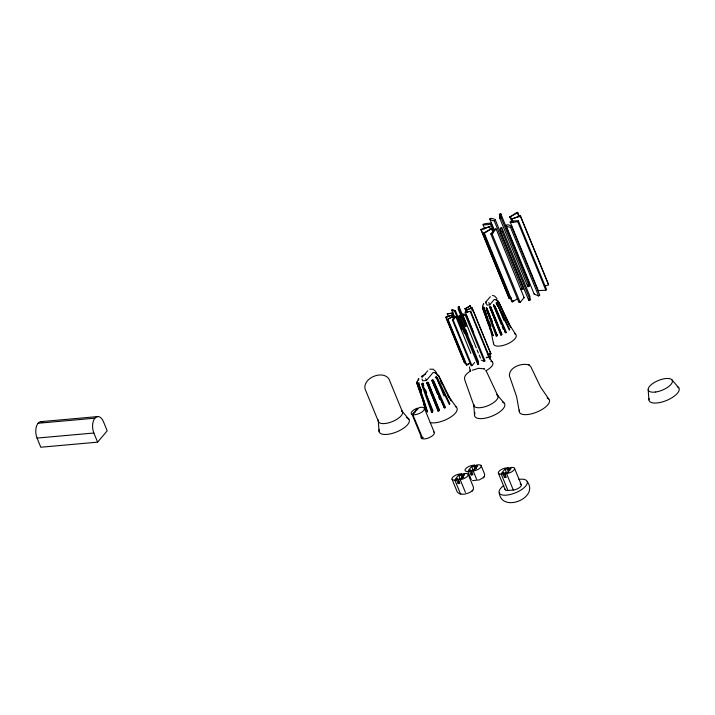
<?xml version="1.0" encoding="UTF-8"?>
<svg xmlns="http://www.w3.org/2000/svg" width="715" height="715" viewBox="0 0 715 715"><rect width="100%" height="100%" fill="white"/><g stroke="black" fill="none" stroke-linecap="round" stroke-linejoin="round"><path stroke-width="1.07" d="M421.341 376.885L422.467 375.634M422.377 376.251L422.458 375.652M422.896 383.16L421.948 383.696L422.091 385.689L431.646 412.421L432.638 412.332L423.155 385.6L422.931 383.204M483.912 307.933L483.849 307.164L483.537 309.175L493.252 335.764L483.912 307.933L486.021 313.09M438.063 411.107L438.009 409.704L439.18 409.373L439.278 410.687L438.063 411.107L427.499 384.607C425.13 382.069 429.107 380.729 428.714 384.187L439.278 410.687M458.315 309.443L459.209 309.157L459.048 306.592L458.136 306.914L458.315 309.443L465.394 326.692M500.795 213.785L501.054 217.583L499.722 218.093L527.831 286.644L528.608 286.635L529.18 286.125L528.921 282.362L500.795 213.785L499.428 214.259L499.749 218.12M500.884 335.076L500.849 334.12L501.724 333.869L501.796 334.763L500.884 335.076L489.793 307.289M483.42 307.709L488.077 319.069M483.403 304.769L483.689 303.821M483.018 305.01L483.68 303.804M422.994 383.687L423.816 385.689M418.713 384.59L418.999 383.508A0.912 0.518 -58.2 0 0 419.115 383.231C419.169 381.721 417.149 384.482 418.204 385.126L424.272 402.018L427.007 411.777L427.65 412.037L418.713 384.59L420.894 389.577M416.818 382.838C418.507 380.407 416.523 380.684 416.917 383.606L422.869 400.355L425.425 409.909L422.833 399.81L416.881 383.061M459.209 309.157L466.305 326.371M524.122 297.655L496.067 228.845L495.281 228.854L490.803 233.903L518.929 302.49L520.136 302.382L524.158 297.601L523.764 297.333M486.298 301.909L485.735 302.052M493.511 304.939L505.675 332.967L506.452 332.493L495.164 306.565L493.618 304.876M538.127 290.612L545.867 290.227L546.51 289.459L518.384 220.881C510.626 220.14 504.531 224.036 517.731 221.641L518.384 220.881M489.283 359.153L490.713 356.544L489.963 354.72M418.364 383.249L421.644 391.257M489.936 306.726L489.793 307.28M485.691 302.079L485.592 302.91M452.389 320.007L453.185 319.936L455.857 316.593L452.389 320.007L471.14 365.731L471.945 365.66L474.599 362.505M472.418 490.696L473.393 489.23L473.41 487.13L468.164 474.322M483.572 477.468L484.538 476.011L484.627 474.206L481.186 465.68M43.347 422.333A10.796 6.033 84.9 0 0 36.742 425.568A10.796 6.033 84.9 0 0 37.046 438.081L40.791 447.233L97.615 442.156L107.187 430.796L103.443 421.653A10.796 6.033 84.9 0 0 94.898 418.186L38.083 423.262M483.054 224.742L483.706 223.974C496.719 221.623 491.089 225.377 483.054 224.742L484.734 228.836M490.803 233.903L492.009 233.796L495.996 229.068M447.224 313.894L452.836 313.018L447.224 313.894L448.055 315.932M470.774 311.32L465.152 312.178L470.774 311.32L489.525 357.044L486.12 357.822M422.234 377.297L427.695 370.826M486.236 301.569L490.329 296.716M486.03 302.82L486.969 305.099L489.739 304.858L494.315 299.424L495.477 299.719M421.966 378.968L422.717 380.8L426.408 380.469L432.906 372.765A2.333 1.305 84.9 0 1 434.3 372.783M423.191 437.312L422.038 438.679L412.135 414.539L414.441 411.804L415.424 411.715L412.877 414.736L422.949 438.903A7.123 2.86 -22.3 0 0 431.672 436.311A7.123 2.86 -22.3 0 0 433.612 431.762M431.646 412.421L433.004 410.812L421.921 383.785M496.192 336.023L496.988 335.952L495.236 330.643L486.45 307.477L486.397 309.577L496.192 336.023L497.309 334.781M463.284 477.441L461.783 473.786L460.826 474.921L458.69 475.109L455.428 478.97L457.573 478.782L459.075 482.437L458.118 483.572L456.617 479.917L457.573 478.782M458.118 483.572L459.897 483.412L458.395 479.756L459.352 478.621L461.497 478.433L464.75 474.572L462.614 474.76L463.74 477.504M462.614 474.76L463.57 473.625L465.358 473.464A5.827 2.342 -22.3 0 1 467.583 476.101A5.827 2.342 -22.3 0 1 460.183 479.595L458.395 479.756M476.306 468.79L474.805 465.134L473.848 466.269L471.712 466.466L468.45 470.327L470.595 470.13L472.097 473.795L471.14 474.93L469.639 471.265L470.595 470.13M471.14 474.93L472.919 474.769L471.417 471.114L472.374 469.978L474.519 469.782L477.772 465.921L475.636 466.108L476.387 467.941M475.636 466.108L476.592 464.973L478.371 464.822A5.827 2.342 -22.3 0 1 480.605 467.458A5.827 2.342 -22.3 0 1 473.205 470.953L471.417 471.114M509.277 470.488L508.15 467.744L507.194 468.888L505.058 469.076L501.796 472.937L503.941 472.749L505.433 476.404L504.477 477.54L502.976 473.884L503.941 472.749M504.477 477.54L506.265 477.379L504.763 473.723L505.72 472.588L507.865 472.392L511.118 468.531L508.982 468.727L509.724 470.55M508.982 468.727L509.938 467.592L511.717 467.431A5.827 2.342 -22.3 0 1 513.951 470.068A5.827 2.342 -22.3 0 1 506.551 473.562L504.763 473.723M472.552 480.641L479.434 479.863L483.653 477.388M452.023 479.22L457.269 492.018C460.862 496.121 468.736 493.842 472.499 490.606M483.277 477.781L483.983 477.021M472.132 490.999L472.838 490.24M489.239 357.858L490.713 356.544M453.685 318.684L452.827 316.298L447.599 319.408L466.35 365.124L470.014 363.354M489.945 306.717L490.687 306.95L501.796 334.763M470.39 305.814L464.929 308.853L470.39 305.814L472.472 310.9M469.398 371.773C466.824 373.462 463.606 376.26 464.696 379.71L473.974 405.825M483.626 233.001L484.341 233.296L491.822 228.442L483.626 233.001L511.752 301.587L512.476 301.873L517.848 298.557M517.812 212.614L517.097 212.328L509.616 217.172L517.812 212.614L519.492 216.708M534.489 293.597L534.15 294.124L538.627 295.93L539.789 295.215L511.663 226.628C508.392 223 501.322 225.752 510.501 227.352L538.627 295.93M445.561 407.559L444.533 408.202L431.94 380.568A0.912 0.742 -6 0 1 431.797 380.353L432.754 379.763L434.014 381.533L445.561 407.559L443.675 406.951M489.775 218.987L490.937 218.272C500.053 219.746 493.234 222.669 489.775 218.987L494.396 230.248M510.501 227.352L511.663 226.628M454.615 317.174L451.701 310.06L452.479 309.586L455.491 310.828L463.347 330.08M447.599 319.408L452.854 316.647M466.287 315.163C464.169 312.714 459.307 314.591 465.51 315.637L466.287 315.163L485.038 360.878L484.27 361.361L481.311 360.163M511.752 301.587L513.549 300.479M467.145 364.632L468.736 363.649M423.879 374.803L425.648 374.008M472.132 370.272L478.657 368.296L484.126 368.86M481.07 229.98L490.141 226.458L481.025 229.363L481.07 229.98L509.196 298.557L511.305 297.824M445.892 317.389L451.943 315.047L445.892 317.389L464.643 363.113L445.865 316.986M497.113 300.693L498.82 302.418L510.814 327.506L498.811 302.007L497.122 300.684M504.924 332.118L506.452 332.493M520.368 215.644L511.297 219.165L520.413 216.252L520.368 215.644L548.494 284.221L548.539 284.838L544.329 286.304M500.643 231.839L502.01 231.365L501.742 227.558L529.878 296.18L530.137 299.943L528.769 300.425L500.643 231.839L500.384 228.031L501.751 227.593M472.097 307.834L466.055 310.203L472.097 307.834L490.848 353.559L488.068 354.944M458.941 318.631L459.852 318.309C461.068 313.974 457.135 315.798 458.941 318.631L477.692 364.355L478.603 364.033L478.29 361.424M488.041 354.533L490.848 353.559M429.778 369.208L433.129 369.181L435.837 371.541M492.447 295.474L494.61 296.019L496.979 298.584M486.549 357.312L489.525 357.044M40.978 421.644L97.794 416.577M37.046 438.081L93.862 433.013L97.615 442.156M474.805 465.134L473.026 465.295A5.827 2.342 -22.3 0 0 465.626 468.79A5.827 2.342 -22.3 0 0 467.851 471.426L471.23 479.658M508.15 467.744L506.372 467.905A5.827 2.342 -22.3 0 0 498.963 471.4A5.827 2.342 -22.3 0 0 501.197 474.045L507.945 490.499L513.299 490.025A5.827 2.342 -22.3 0 0 520.1 487.13A5.827 2.342 -22.3 0 0 520.118 483.957M467.851 471.426L469.639 471.265M461.783 473.786L460.004 473.938A5.827 2.342 -22.3 0 0 452.604 477.441A5.827 2.342 -22.3 0 0 454.829 480.078L460.085 492.876M501.197 474.045L502.976 473.884M454.829 480.078L456.617 479.917M462.158 329.544L454.66 311.257L455.491 310.828M459.861 493.842L460.898 493.886M436.248 373.007L434.979 372.765L436.892 373.355M520.565 288.645L522.522 289.387L523.603 288.762L495.379 220.059M412.877 414.736L413.047 414.763A7.123 2.86 -22.3 0 0 423.7 410.499A7.123 2.86 -22.3 0 0 419.088 407.604L416.282 410.687L415.308 410.776L417.399 408.122A7.123 2.86 -22.3 0 0 412.028 414.494L412.135 414.539M494.217 220.774L522.397 289.378M497.327 300.729L498.266 303.187M451.701 310.06L454.66 311.257M422.038 438.679L421.93 438.635A7.123 2.86 -22.3 0 1 421.341 436.391M528.823 364.873C521.646 362.755 509.151 367.126 509.393 375.724L516.57 396.521L519.188 410.973M444.087 396.012L436.293 376.993L437.643 378.342L449.905 403.796L449.324 404.476L437.071 379.022L435.292 377.306L436.007 376.903A0.912 0.554 12.9 0 1 436.293 376.993L437.187 377.663M499.249 492.984C501.885 513.236 539.521 497.908 527.232 481.588M529.172 365.061L530.825 366.741L540.46 386.869L548.771 399.015M528.519 364.713L529.484 365.231M483.832 368.699L484.797 369.226M496.782 302.82L496.004 302.963L497.506 304.715L509.33 330.196L509.777 329.687L497.953 304.197L496.782 302.82L504.173 320.847M497.756 301.283L498.391 301.766M436.293 376.993L437.366 377.913M671.832 379.701L678.732 387.771M497.461 395.261L504.361 403.332M401.973 411.107L408.873 419.178M456.411 407.255L450.656 399.354M436.248 373.096L436.695 373.695M515.658 334.343L510.573 326.424M489.864 358.304L492.358 361.969M497.417 300.604L495.745 299.558L497.89 300.8L501.975 309.89M447.885 395.744L448.94 397.522M509.107 324.61L505.156 316.959M486.128 370.728L497.854 395.815M440.592 380.979L441.986 383.982M502.886 311.91L504.701 315.95M418.767 384.902L420.938 389.827M520.413 216.252L548.539 284.838M517.097 212.328L518.357 215.394M517.731 221.641L545.867 290.227M511.994 219.192L513.245 222.258M510.644 217.047L512.324 221.141M509.929 216.752L511.609 220.846M510.313 222.311L538.44 290.889M506.059 225.556L534.194 294.142M501.054 217.548L529.18 286.125M499.428 214.259L500.268 216.305M502.01 231.365L530.137 299.943M491.125 223.312L493.645 229.452M490.481 224.081L493.422 231.24M491.509 228.863L493.189 232.965M489.489 227.039L490.329 229.086M492.009 233.796L520.136 302.382M484.341 233.296L512.476 301.873M481.025 229.363L509.196 298.557M496.362 303.357L497.595 306.36M494.333 305.117L505.38 332.055M493.565 305.618L501.34 324.556M502.153 326.549L503.378 329.544M490.722 307.057L501.733 333.896M488.801 302.579L489.739 304.858M489.829 307.405L500.822 334.209M486.915 308.102L490.293 316.343M491.142 318.398L492.403 321.491M486.12 308.174L497.095 334.951M488.926 321.133L491.044 326.29M472.123 308.237L490.874 353.961M469.907 305.618L471.158 308.674M470.336 311.838L489.087 357.554M466.511 310.194L467.342 312.232M465.617 308.764L466.868 311.812M465.134 308.576L466.386 311.624M465.394 312.276L473.723 332.6M465.51 315.637L484.27 361.361M462.56 314.448L476.306 347.973M477.146 350.001L478.389 353.058M479.229 355.087L480.48 358.135M459.048 306.592L466.546 324.878M465.796 329.847L467.887 334.951M459.682 315.807L478.433 361.522M459.852 318.309L478.603 364.033M463.034 330.098L464.285 333.154M455.848 316.781L470.845 353.362M452.604 312.947L454.266 317.013M452.166 313.456L454.248 318.532M452.372 316.459L453.212 318.488M514.523 468.289L521.28 484.752M451.514 315.431L452.345 317.46M453.185 319.936L471.945 365.66M448.082 319.596L466.832 365.32M507.194 468.888L508.696 472.544M505.058 469.076L506.551 472.731M506.551 473.562L513.299 490.025M498.391 473.178L505.139 489.641M473.848 466.269L474.975 469.013M471.712 466.466L473.214 470.121M473.205 470.953L476.574 479.184M432.968 379.924L444.051 406.951M431.94 380.568L437.687 394.582M438.51 396.584L439.734 399.587M428.106 382.382L439.189 409.4M425.657 378.637L426.408 380.469M426.891 382.802L437.973 409.829M460.826 474.921L462.328 478.576M425.452 389.693L426.685 392.696M458.69 475.109L460.192 478.764M460.183 479.595L465.429 492.403M424.397 408.301L434.3 432.441M402.491 411.965L388.996 379.039C382.882 369.718 363.014 377.851 364.981 388.745L378.485 421.662M488.685 324.78L482.536 308.094L482.777 305.823L482.491 307.7L490.32 329.838M490.052 328.641L491.509 334.111M491.464 333.708L493.52 343.62M469.415 366.875L470.22 371.246M418.472 380.058C419.66 376.957 417.614 379.308 417.9 380.738M648.183 389.612L648.898 399.828M527.688 284.722L527.822 286.608M528.644 298.539L528.769 300.425M477.584 362.675L477.692 364.355M473.813 405.173L474.528 415.388M378.324 421.019L379.039 431.234M514.442 333.673A12.137 4.88 -22.3 0 1 507.328 343.987A12.137 4.88 -22.3 0 1 493.654 342.7M495.209 318.559A7.123 2.86 -22.3 0 1 494.789 318.693M491.571 319.337A7.123 2.86 -22.3 0 1 491.214 319.355M472.347 346.024A7.123 2.86 -22.3 0 1 471.918 346.176M455.232 406.451A16.195 6.507 -22.3 0 1 450.53 417.194A16.195 6.507 -22.3 0 1 430.162 422.592M490.731 361.173A12.146 4.88 -22.3 0 1 485.753 370.808M470.229 371.362A12.146 4.88 -22.3 0 1 470.488 369.959M547.1 397.996A16.195 6.507 -22.3 0 1 537.617 411.751A16.195 6.507 -22.3 0 1 519.376 410.026M502.404 401.982A16.195 6.507 -22.3 0 1 491.974 416.139A16.195 6.507 -22.3 0 1 475.1 413.02M496.514 394.617A12.95 5.211 -22.3 0 1 488.524 405.45A12.95 5.211 -22.3 0 1 473.848 404.458M677.275 386.627A16.195 6.507 -22.3 0 1 666.818 400.373A16.195 6.507 -22.3 0 1 649.059 398.452M407.416 418.034A16.195 6.507 -22.3 0 1 396.485 431.985A16.195 6.507 -22.3 0 1 379.379 429.366M406.361 417.649A16.195 6.507 -22.3 0 1 406.915 417.828M401.383 410.651A12.95 5.211 -22.3 0 1 392.285 421.618A12.95 5.211 -22.3 0 1 378.45 419.919M518.902 479.354A15.113 6.078 -22.3 0 1 525.239 486.584A15.113 6.078 -22.3 0 1 504.093 495.209A15.113 6.078 -22.3 0 1 503.771 485.521M507.945 490.499A5.827 2.342 -22.3 0 1 505.094 489.006M93.862 433.013A10.796 6.033 84.9 0 1 94.898 418.186M451.165 400.784L446.223 392.213L438.661 376.019C436.168 375.053 436.025 373.15 438.626 375.473L451.165 400.784M655.709 392.008A12.95 5.211 -22.3 0 0 672.35 380.55A12.95 5.211 -22.3 0 0 652.884 383.419A12.95 5.211 -22.3 0 0 655.709 392.008"/></g></svg>
